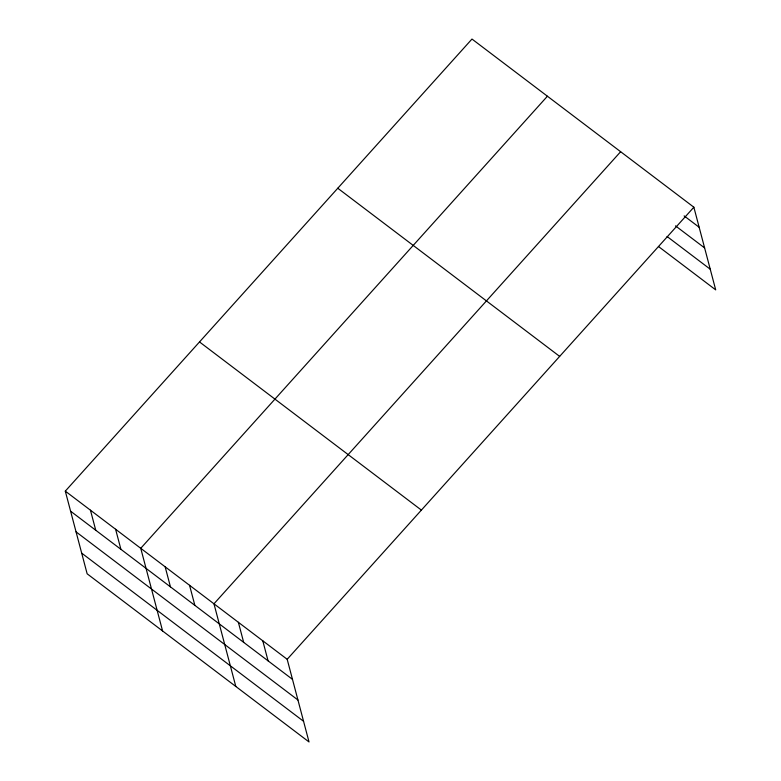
<?xml version="1.0" encoding="UTF-8"?>
<svg xmlns="http://www.w3.org/2000/svg" width="781" height="781" viewBox="0 0 781 781"><rect width="100%" height="100%" fill="white"/><g stroke="black" fill="none" stroke-linecap="round" stroke-linejoin="round"><path stroke-width="1.17" d="M65.301 491.132L287.183 659.291L309.022 741.95L87.14 573.791L65.301 491.132L471.978 39.05L693.86 207.209L715.699 289.868L658.432 246.474M547.413 96.219L140.746 548.301L162.585 630.97M620.631 151.719L213.965 603.801L235.803 686.46M287.183 659.291L693.86 207.209M684.136 215.888L699.161 227.271M675.516 225.875L704.618 247.928M667.062 236.487L710.241 269.211M337.773 188.241L559.655 356.39M199.506 341.941L421.389 510.1M70.602 511.194L292.485 679.353M76.06 531.851L297.942 700.01M81.683 553.133L303.565 721.293M262.777 640.791L268.078 660.853M238.371 622.291L243.672 642.363M189.558 585.301L194.859 605.363M165.152 566.801L170.453 586.863M115.598 529.245L120.899 549.307M90.45 510.188L95.751 530.25"/></g></svg>
